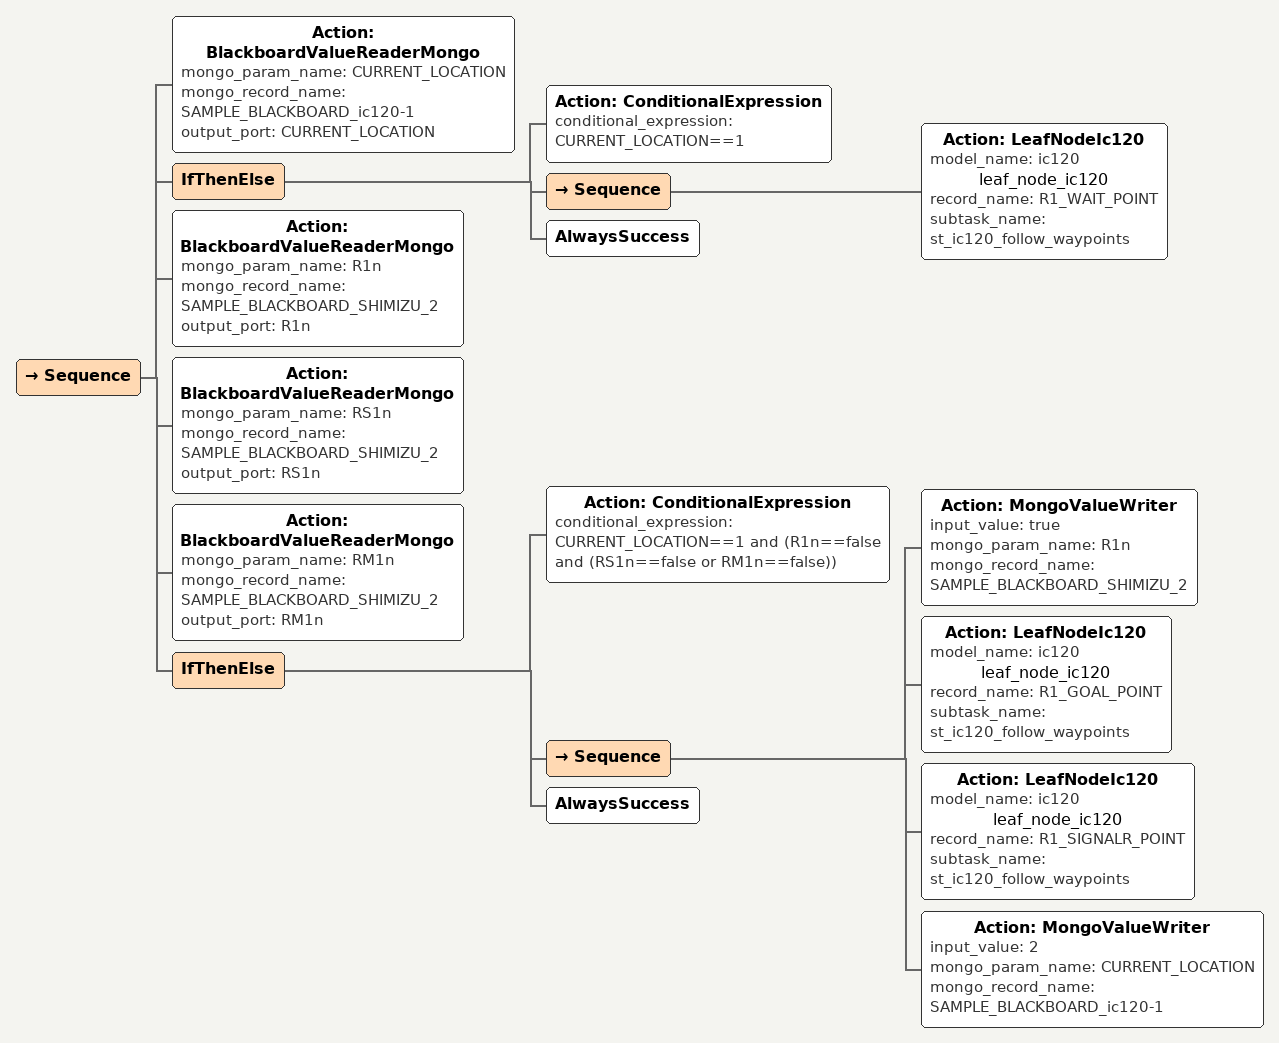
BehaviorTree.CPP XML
<Sequence>
                                            <Action ID="BlackboardValueReaderMongo" mongo_param_name="CURRENT_LOCATION" mongo_record_name="SAMPLE_BLACKBOARD_ic120-1" output_port="CURRENT_LOCATION"/>
                                            <IfThenElse>
                                                <Action ID="ConditionalExpression" conditional_expression="CURRENT_LOCATION==1"/>
                                                <Sequence>
                                                    <Action ID="LeafNodeIc120" model_name="ic120" name="leaf_node_ic120" record_name="R1_WAIT_POINT" subtask_name="st_ic120_follow_waypoints"/>
                                                </Sequence>
                                                <AlwaysSuccess/>
                                            </IfThenElse>
                                            <Action ID="BlackboardValueReaderMongo" mongo_param_name="R1n" mongo_record_name="SAMPLE_BLACKBOARD_SHIMIZU_2" output_port="R1n"/>
                                            <Action ID="BlackboardValueReaderMongo" mongo_param_name="RS1n" mongo_record_name="SAMPLE_BLACKBOARD_SHIMIZU_2" output_port="RS1n"/>
                                            <Action ID="BlackboardValueReaderMongo" mongo_param_name="RM1n" mongo_record_name="SAMPLE_BLACKBOARD_SHIMIZU_2" output_port="RM1n"/>
                                            <IfThenElse>
                                                <Action ID="ConditionalExpression" conditional_expression="CURRENT_LOCATION==1 and (R1n==false and 
(RS1n==false or RM1n==false))"/>
                                                <Sequence>
                                                    <Action ID="MongoValueWriter" input_value="true" mongo_param_name="R1n" mongo_record_name="SAMPLE_BLACKBOARD_SHIMIZU_2"/>
                                                    <Action ID="LeafNodeIc120" model_name="ic120" name="leaf_node_ic120" record_name="R1_GOAL_POINT" subtask_name="st_ic120_follow_waypoints"/>
                                                    <Action ID="LeafNodeIc120" model_name="ic120" name="leaf_node_ic120" record_name="R1_SIGNALR_POINT" subtask_name="st_ic120_follow_waypoints"/>
                                                    <Action ID="MongoValueWriter" input_value="2" mongo_param_name="CURRENT_LOCATION" mongo_record_name="SAMPLE_BLACKBOARD_ic120-1"/>
                                                </Sequence>
                                                <AlwaysSuccess/>
                                            </IfThenElse>
                                        </Sequence>
